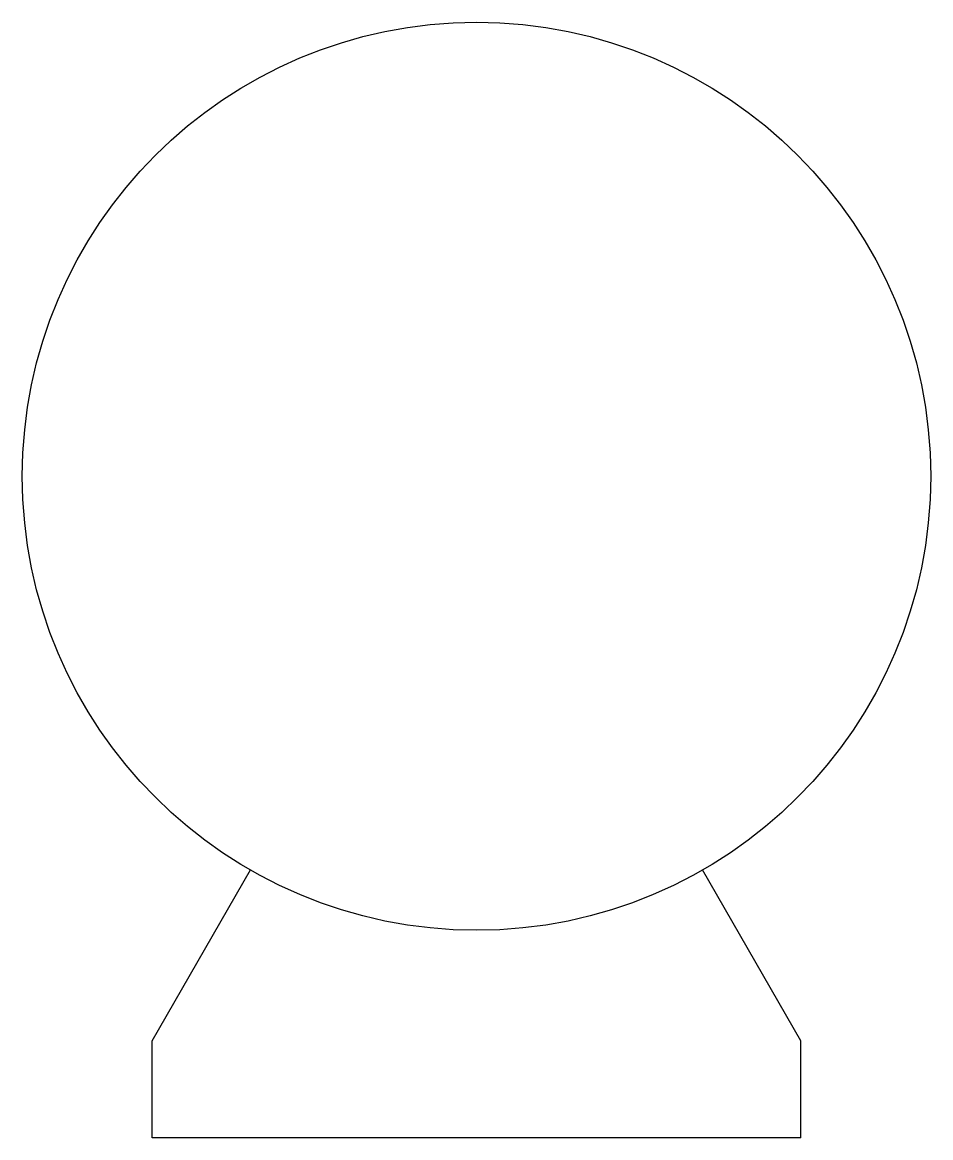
# Model space of a CAD drawing. Header units: millimetres. Extents: x -2930.731 to -2930.111, y 3714.966 to 3715.726.
import ezdxf

# ---------------------------------------------------------------- set-up
doc = ezdxf.new("R2010")
doc.units = ezdxf.units.MM
doc.header["$LTSCALE"] = 10
doc.layers.add('Ele_diagramas', color=2, linetype='Continuous')

msp = doc.modelspace()

# ---------------------------------------------------------------- linework, layer by layer
at = {"layer": 'Ele_diagramas', "color": 3}
for p, q in [((-2930.64206, 3715.03166), (-2930.57513, 3715.14824)), ((-2930.19994, 3715.03166), (-2930.26687, 3715.14824)), ((-2930.64206, 3714.9657), (-2930.64206, 3715.03166)), ((-2930.19994, 3714.9657), (-2930.19994, 3715.03166)), ((-2930.19994, 3714.9657), (-2930.64206, 3714.9657))]:
    msp.add_line(p, q, dxfattribs=at)
at = {"layer": 'Ele_diagramas', "color": 4}
msp.add_circle((-2930.421, 3715.41671), 0.30957, dxfattribs=at)

doc.saveas('drawing.dxf')
